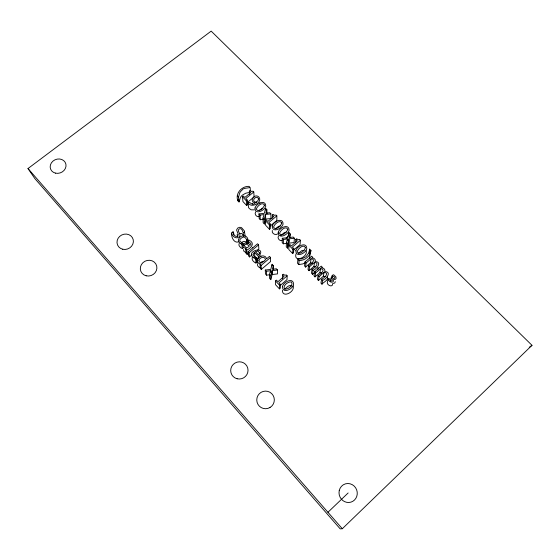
<?xml version="1.0" encoding="UTF-8"?>
<svg xmlns="http://www.w3.org/2000/svg" width="560" height="560" viewBox="0 0 560 560"><rect width="100%" height="100%" fill="white"/><g stroke="black" fill="none" stroke-linecap="round" stroke-linejoin="round"><path stroke-width="0.84" d="M272.37 218.099L272.328 215.019L273.14 214.347L274.596 215.376L276.01 215.012L276.836 215.866L276.836 220.479L270.256 225.967M273.378 265.608L272.293 269.332L276.353 268.758L277.522 269.997L277.501 273.91L272.125 274.526L270.788 279.65L269.542 278.32L269.437 274.47L270.543 270.697L266.441 271.278L265.286 270.039L270.781 269.409L272.118 264.278L273.378 265.608L273.427 269.577M287.154 275.807L278.964 282.835L280.413 284.382L280.357 288.106L279.44 288.89L279.482 285.18L275.492 280.931L276.423 280.133L277.907 281.708L284.004 276.486L282.52 274.911L283.346 274.204L284.851 275.289L286.3 274.904L287.154 275.807L286.993 279.643L280.168 285.509M237.146 234.395L237.636 236.411M290.073 237.615L290.241 233.968L288.988 232.673L287.7 237.671L282.282 238.28L282.198 242.606L283.332 243.796L286.517 243.348M282.429 278.761L282.52 274.911M283.332 243.796L283.437 239.484L282.282 238.28M283.437 239.484L287.476 238.924L286.412 242.592L286.265 246.862L287.504 248.15L288.785 243.159L288.974 238.84L294.357 238.238L294.091 242.564L288.785 243.159M287.413 240.646L287.476 238.924M287.504 248.15L287.665 243.901L288.974 238.84M288.925 234.136L288.988 232.673M289.009 241.92L289.086 240.191M295.834 239.4L297.304 240.926L291.333 245.994L289.863 244.461L288.946 245.238L288.764 249.473L292.663 253.547L293.559 252.777L293.818 248.584L292.376 247.086L300.405 240.268L299.558 239.393L298.137 239.764L296.646 238.714L295.834 239.4L295.61 242.851M292.663 253.547L292.901 249.361L293.818 248.584M304.787 263.039L302.883 263.9L298.788 264.586L297.549 263.291L297.92 259.182L301.875 258.846L306.117 256.62L308.861 252.854L309.659 249.151L310.919 250.453L309.302 258.384M300.405 240.268L300.055 244.566L293.461 250.173M298.788 264.586L299.117 260.554L297.92 259.182M312.515 274.295L313.061 270.389C316.736 269.178 322.588 261.723 315.077 261.569C316.113 259.616 313.873 257.761 311.99 257.943L312.732 257.306L311.696 256.228L304.997 261.975L304.577 265.993L305.599 267.064L310.527 262.822L311.038 258.762C316.925 259.203 310.786 264.663 308.504 265.629L308.028 269.605L309.05 270.676L313.95 266.413L314.51 262.395C320.453 262.801 314.349 268.324 312.018 269.297L311.486 273.224L312.515 274.295L315.623 271.607M305.599 267.064L306.033 263.06L311.038 258.762M309.659 249.151L309.169 253.337M239.001 201.978L238.511 197.092L239.834 192.668A9.933 9.142 -4.2 0 1 242.109 190.05C242.858 187.159 252.63 188.713 248.983 186.347C241.717 186.053 234.997 193.473 237.832 200.746L239.064 201.929L240.359 197.561A9.786 9.03 -4.2 0 1 242.606 194.971L245.679 193.235L248.717 192.57M309.05 270.676L309.54 266.721L314.51 262.395M335.293 281.638L334.775 282.996L333.06 283.388M321.972 284.179L322.665 280.406C326.368 279.167 332.185 271.663 324.653 271.516C325.682 269.542 323.435 267.673 321.538 267.848L322.28 267.204L321.237 266.119L314.531 271.922L313.964 275.807L314.993 276.885L319.935 272.608L320.586 268.674C326.501 269.122 320.369 274.617 318.066 275.604L317.443 279.447L318.479 280.525L323.379 276.227L324.086 272.342C330.05 272.748 323.967 278.313 321.608 279.307L320.936 283.094L321.972 284.179C323.386 282.058 328.986 280.224 327.306 276.801M314.993 276.885L315.574 273.014L320.586 268.674M318.479 280.525L319.116 276.703L324.086 272.342M282.38 290.171C282.17 298.767 295.456 291.711 293.076 285.936M272.293 230.475C271.376 233.583 275.625 235.718 277.963 233.758M252.245 257.467C251.482 260.008 253.771 262.213 255.969 263.039L257.201 261.996L256.907 257.929L254.758 257.047L253.344 255.409L253.309 253.806L254.485 252.259L258.643 256.683L258.748 258.314M328.027 279.083C328.608 281.225 331.856 283.668 333.494 281.183C332.444 278.257 335.034 280.637 336.084 278.6L335.923 276.955L334.299 275.268L333.256 274.687L332.206 275.604L334.698 277.172A0.987 0.938 13.1 0 1 334.488 278.355L333.102 278.439L331.912 277.305L331.079 278.033L332.486 279.902L331.632 280.966C329.28 281.687 329.77 276.472 328.027 279.083L327.257 282.877C327.502 285.698 332.948 287.581 332.689 283.759M310.919 250.453C310.394 256.27 304.829 260.673 299.117 260.554M330.428 281.078L331.079 278.033M331.709 277.907L332.206 275.604M331.8 278.005L332.304 275.702M237.832 200.746L238.133 199.514M270.788 279.65L270.697 275.814L272.055 270.62L277.522 269.997M266.966 213.612L266.847 209.706L265.622 208.439L264.299 213.325L258.937 213.927L259.189 218.561L260.302 219.723L263.459 219.289M264.383 223.986L264.208 219.422L265.545 214.473L270.872 213.885L270.956 218.519L265.706 219.1L264.383 223.986L263.179 222.726L262.976 218.148L264.061 214.557L260.064 215.103L258.937 213.927M290.241 233.968L289.198 237.587L293.195 237.034L294.357 238.238M266.847 209.706L265.783 213.248L269.738 212.702L270.872 213.885M257.824 263.501L257.586 264.194A2.877 2.73 -3.5 0 0 257.88 266.112L258.881 267.169L260.939 267.813M252.455 203.896L252.693 203.217M295.939 253.953C293.573 263.592 308.672 256.627 306.075 250.67M278.572 235.837C276.976 238.084 279.482 241.192 282.009 240.66M255.675 211.932C254.058 214.13 256.543 217.189 259.021 216.657M317.863 269.416L318.094 267.414M288.533 235.676L286.097 238.378M253.904 257.411L254.807 256.403L254.485 252.259M240.919 243.411C242.137 241.199 246.12 240.331 246.806 243.425M342.307 528.738L532 345.31L211.169 31.122L28 168.539L34.846 178.584L340.207 528.878L342.307 528.738L28 168.539M327.943 512.274L348.138 492.968M284.781 289.135C287.868 289.765 294.21 284.942 291.277 281.925C288.19 281.295 281.855 286.104 284.781 289.135C286.545 287.833 289.072 284.137 291.529 286.069M298.494 253.253L301.798 250.642L304.094 250.425M280.623 235.592L284.417 232.568L286.195 232.169M275.205 228.977L278.502 226.422L280.273 226.023M279.482 285.18L280.413 284.382M261.254 269.465L270.592 261.548L270.501 257.474L269.486 256.396L266.539 258.881A4.13 3.913 -3 0 0 264.943 256.424C262.003 254.667 258.223 257.215 257.306 260.155A2.919 2.765 -3.5 0 0 257.593 262.094L258.615 263.172L260.701 263.823L260.008 264.411L260.253 268.394L261.254 269.465L261.023 265.496L260.008 264.411M261.023 265.496L270.501 257.474M255.969 263.039L255.654 258.986L256.907 257.929M258.643 256.683C268.163 244.258 241.5 251.811 255.654 258.986M257.509 250.215L258.839 249.095L258.573 244.853L257.565 243.789L248.101 251.72L248.521 255.871L249.508 256.928L252.175 254.688M247.107 254.359L246.127 253.309L245.672 249.13L246.4 248.521C238.175 246.96 246.547 238.665 250.152 245.385C253.582 243.18 245.679 241.486 249.067 240.114C255.43 243.131 251.272 247.884 246.666 250.194L247.107 254.359L248.423 253.267M272.328 215.019L273.763 216.51L267.806 221.473L266.371 219.975L265.461 220.731L265.622 225.281L269.437 229.264L270.333 228.515L270.235 224.007L268.828 222.544L276.836 215.866M246.127 253.309L246.841 252.714M249.508 256.928L249.109 252.791L258.573 244.853M239.141 243.579A3.444 3.234 -6.5 0 0 239.19 245.784L240.632 247.646L242.333 248.542L241.822 244.293C245.42 242.753 236.075 241.927 241.353 238.084C245.028 234.57 247.842 240.422 246.883 243.698M246.855 242.9L246.589 240.324L247.87 239.253C246.967 234.283 239.953 234.913 238.581 239.267A3.493 3.276 -6.4 0 0 238.63 241.5L240.1 243.39L241.822 244.293M269.437 229.264L269.325 224.77L270.235 224.007M242.333 248.542L243.6 247.485M244.664 231.7C242.172 235.2 243.201 227.423 239.582 228.767C235.683 230.608 242.557 234.682 238.924 237.041C235.928 239.456 232.134 236.166 231.546 233.037L233.051 231.791L234.381 235.431L236.11 236.474L237.65 236.04L238.294 234.493L236.565 229.964L237.685 228.074L239.547 227.325A3.815 3.563 -6.4 0 1 241.668 227.78L244.391 230.937L245.133 236.11M247.17 199.962L247.59 204.771L246.701 205.506L246.26 200.704L247.17 199.962L245.791 198.527L253.778 191.989L252.966 191.156L251.566 191.513L250.131 190.505L249.326 191.163L249.585 194.439M247.548 202.272L254.107 196.896L253.778 191.989M248.108 202.72C249.858 200.634 252.049 206.808 255.29 202.986C248.353 201.747 254.751 192.668 259 197.127C262.808 202.587 251.02 208.915 248.108 202.72L248.514 207.494L249.263 208.502L251.16 209.818L254.366 209.86M246.701 205.506L242.963 201.6L242.473 196.756L243.383 196.014L244.79 197.484L250.733 192.626L249.326 191.163M238.511 197.092L237.265 195.895M259.182 210.371L262.71 208.32M529.228 347.347L532 345.31M260.631 262.43L262.395 261.408L263.956 261.443M239.449 233.562L241.703 233.492L242.991 234.822L243.579 236.453M238.91 241.759C233.996 243.929 231.133 236.845 231.546 233.037M255.857 202.349L256.767 202.118M265.286 270.039L265.454 273.952L266.595 275.17L269.822 274.715M310.527 262.822L312.333 263.291M313.95 266.413L315.812 266.903M319.935 272.608L321.748 273.084M323.379 276.227L325.255 276.724M256.592 261.814L257.201 261.996L256.851 257.866M246.232 252.609L244.034 251.433L243.369 249.592M242.473 196.756L246.26 200.704M262.976 218.148L264.208 219.422M265.461 220.731L269.325 224.77M286.412 242.592L287.665 243.901M288.946 245.238L292.901 249.361M304.997 261.975L306.033 263.06M308.504 265.629L309.54 266.721M312.018 269.297L313.061 270.389M314.531 271.922L315.574 273.014M318.066 275.604L319.116 276.703M321.608 279.307L322.665 280.406M254.807 256.403L257.74 259.518M245.672 249.13L246.666 250.194M248.101 251.72L249.109 252.791M269.437 274.47L270.697 275.814M279.44 288.89L275.513 284.697L275.492 280.931M260.659 255.752L260.981 256.354M259.714 202.538L260.022 203.133M252.476 247.233L252.721 247.779M288.659 232.603L288.967 233.324M265.678 208.768L265.979 209.475M233.051 231.791L233.548 234.808M243.047 243.159L243.348 245.721M243.152 232.806L243.558 235.816M247.87 239.253L248.29 243.565M247.905 241.08L248.157 243.649M250.173 187.579L250.369 190.932M260.064 215.103L260.302 219.723M266.441 271.278L266.595 275.17M265.622 208.439L265.678 210M265.545 214.473L265.706 219.1M270.543 270.697L270.578 272.258M272.055 270.62L272.125 274.526M272.118 264.278L272.146 265.874M272.321 270.9L272.363 273.252M258.524 198.912L258.048 200.494L256.137 202.293C250.096 201.432 256.795 194.138 258.524 198.912M259.574 252.98L258.538 254.898L255.36 251.524L258.118 251.125L259.574 252.98M305.487 247.555C304.871 250.453 299.229 255.885 297.157 251.804C297.815 248.927 303.373 243.544 305.487 247.555M287.805 229.236C287.154 232.085 281.561 237.426 279.51 233.415C280.203 230.58 285.712 225.288 287.805 229.236M281.792 222.999C281.127 225.834 275.555 231.147 273.511 227.157C274.211 224.336 279.699 219.072 281.792 222.999M264.495 205.072C263.802 207.865 258.272 213.094 256.249 209.167C256.977 206.388 262.423 201.208 264.495 205.072M295.855 250.614C295.722 258.062 305.669 253.526 306.789 248.773C306.915 241.332 296.989 245.882 295.855 250.614M282.471 286.475C282.275 294.154 292.46 289.464 293.587 284.585C293.783 276.913 283.605 281.617 282.471 286.475M278.229 232.246C278.082 239.596 287.938 235.081 289.086 230.433C289.233 223.083 279.391 227.612 278.229 232.246M258.888 260.281L259.343 261.975L261.667 263.004L265.594 259.686C264.824 255.745 259.826 257.285 258.888 260.281M272.23 225.995C272.083 233.317 281.904 228.809 283.066 224.189C283.213 216.881 273.399 221.396 272.23 225.995M254.989 208.026C254.828 215.25 264.558 210.763 265.748 206.248C265.909 199.024 256.179 203.518 254.989 208.026M244.573 245.035L244.545 246.141L246.05 247.443L247.345 247.723L249.235 246.148C248.122 245 245.875 243.04 244.573 245.035M339.227 490.665A9.555 9.079 70.8 0 0 350.903 502.145A9.555 9.079 70.8 0 0 354.298 486.192A9.555 9.079 70.8 0 0 339.227 490.665M270.032 407.484A8.82 8.778 -71.7 0 0 269.836 392.217A8.82 8.778 -71.7 0 0 256.767 400.057A8.82 8.778 -71.7 0 0 270.032 407.484M237.146 378.763A8.708 8.568 -30.3 0 0 247.73 368.046A8.708 8.568 -30.3 0 0 233.212 364.441A8.708 8.568 -30.3 0 0 237.146 378.763M146.188 275.8A8.386 7.798 -22.7 0 0 156.695 265.965A8.386 7.798 -22.7 0 0 142.94 262.668A8.386 7.798 -22.7 0 0 146.188 275.8M122.731 249.242A8.302 7.602 -22.3 0 0 133.203 239.624A8.302 7.602 -22.3 0 0 119.651 236.411A8.302 7.602 -22.3 0 0 122.731 249.242M55.51 173.145A8.064 7.063 -21.3 0 0 65.898 164.157A8.064 7.063 -21.3 0 0 52.899 161.161A8.064 7.063 -21.3 0 0 55.51 173.145"/></g></svg>
